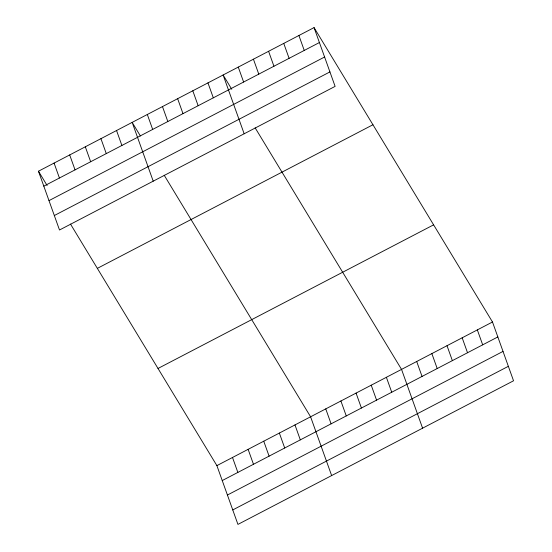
<?xml version="1.0" encoding="UTF-8"?>
<svg xmlns="http://www.w3.org/2000/svg" width="552" height="552" viewBox="0 0 552 552"><rect width="100%" height="100%" fill="white"/><g stroke="black" fill="none" stroke-linecap="round" stroke-linejoin="round"><path stroke-width="0.83" d="M314.06 27.6L335.112 86.381L59.506 229.998L38.461 171.217L314.06 27.6L492.494 322.002L513.539 380.783L237.94 524.4L216.888 465.619L70.504 224.077M43.808 186.155L319.415 42.538M48.99 200.624L324.59 57.008M54.331 215.528L329.93 71.912M97.345 268.369L372.945 124.752M158.01 368.467L433.61 224.85M216.888 465.619L492.494 322.002M222.242 480.557L497.842 336.941M227.417 495.027L503.017 351.41M232.758 509.931L508.357 366.314M231.771 89.279L223.118 74.996L244.163 133.77M255.155 127.857L401.546 369.398L422.591 428.179M140.394 135.958L132.169 122.385L153.214 181.166M164.206 175.253L310.597 416.794L331.642 475.569M38.461 171.217L47.12 185.506M477.335 329.903L482.683 344.841M462.176 337.803L467.523 352.742M447.017 345.704L452.364 360.635M431.857 353.597L437.205 368.536M416.698 361.498L422.052 376.436M298.908 35.501L304.255 50.439M283.749 43.401L289.096 58.333M386.386 377.299L391.734 392.231M268.589 51.295L273.937 66.233M371.227 385.192L376.574 400.131M253.43 59.195L258.778 74.134M356.068 393.093L361.415 408.031M238.271 67.096L243.618 82.034M340.908 400.993L346.263 415.932M325.756 408.894L331.103 423.832M207.959 82.89L213.307 97.828M192.8 90.79L198.147 105.729M294.975 424.93L300.322 439.868M177.64 98.691L182.988 113.629M162.481 106.591L167.829 121.53M279.36 433.065L284.708 448.003M147.322 114.485L152.676 129.423M263.746 441.207L269.093 456.145M248.124 449.342L253.471 464.28M116.548 130.527L121.895 145.466M232.509 457.484L237.857 472.422M100.933 138.662L106.281 153.601M85.312 146.804L90.666 161.736M69.697 154.94L75.044 169.878M54.082 163.081L59.43 178.013"/></g></svg>
